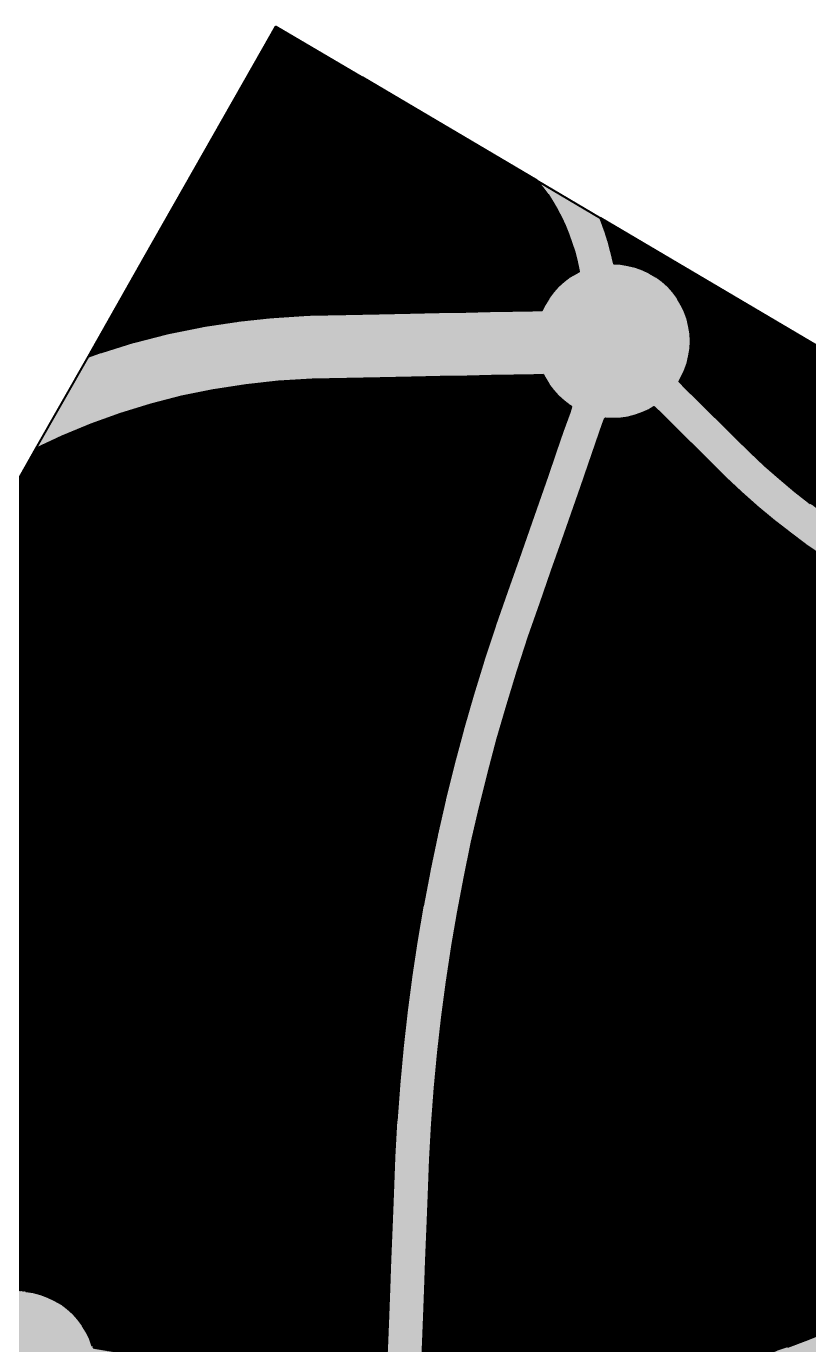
# Model space of a CAD drawing. Header units: metres. Extents: x 729358 to 733474, y 1423022 to 1426173.
# Drawn here: x 730736.3 to 730953.8, y 1425537.9 to 1425904.5 of the extents above; entities that cross this region are included whole.
import ezdxf

# ---------------------------------------------------------------- set-up
doc = ezdxf.new("R2010")
doc.units = ezdxf.units.M
for name, color, linetype in [('BOUNDARY', 7, 'Continuous'), ('GREEN_AREA', 7, 'Continuous'), ('PARCEL_BORDER', 7, 'Continuous'), ('PARCEL_L', 7, 'Continuous'), ('PARCEL_M', 7, 'Continuous'), ('PARCEL_S', 7, 'Continuous'), ('ROADS_LOCAL', 7, 'Continuous')]:
    doc.layers.add(name, color=color, linetype=linetype)

msp = doc.modelspace()

# ---------------------------------------------------------------- hatches: boundary and pattern name
at = {"layer": 'BOUNDARY', "true_color": 0xdcdcdc}
h = msp.add_hatch(dxfattribs=at)
h.set_pattern_fill('SOLID')
h.paths.add_polyline_path([(731147.16, 1424721.86), (731256.16, 1424608.75), (731244.45, 1424320.13), (731216.28, 1423762.84), (731085.59, 1423834.2), (731085.45, 1423834.27), (731029.37, 1423862.74), (731029.22, 1423862.81), (730813.25, 1423963.61), (730747.11, 1423994.49), (730747.07, 1423994.51), (730733.5, 1424000.7), (730660.17, 1424039.15), (730617.42, 1424061.56), (730529.44, 1424109.24), (730310.18, 1424230.03), (730192.73, 1424303.57), (730172.54, 1424316.68), (730172.45, 1424316.74), (729875.07, 1424500.8), (729806.43, 1424543.45), (729687.49, 1424617.38), (729569.32, 1424690.82), (729612.42, 1424741.31), (729675.47, 1424785.2), (729675.56, 1424785.27), (729762.88, 1424849.07), (729816.98, 1424888.6), (729996.73, 1425019.9), (730119.82, 1425084.44), (730120.07, 1425084.58), (730266.65, 1425172.21), (730267.07, 1425172.49), (730267.45, 1425172.81), (730267.81, 1425173.17), (730268.12, 1425173.56), (730268.4, 1425173.98), (730268.63, 1425174.42), (730359.38, 1425372.62), (730359.55, 1425373.05), (730359.68, 1425373.49), (730359.77, 1425373.93), (730395.3, 1425601.1), (730395.35, 1425601.52), (730395.36, 1425601.94), (730395.34, 1425602.37), (730390.26, 1425652.75), (730458.22, 1425806.03), (730647.82, 1425710.72), (730656.83, 1425706.19), (730670.25, 1425699.44), (730680.5, 1425694.29), (730680.96, 1425694.09), (730681.44, 1425693.93), (730681.93, 1425693.82), (730682.43, 1425693.77), (730682.94, 1425693.76), (730683.44, 1425693.81), (730683.94, 1425693.9), (730684.42, 1425694.05), (730684.89, 1425694.24), (730685.33, 1425694.48), (730685.75, 1425694.77), (730686.14, 1425695.09), (730686.49, 1425695.45), (730686.81, 1425695.85), (730687.08, 1425696.27), (730728.18, 1425768.01), (730728.19, 1425768.02), (730769.13, 1425840.14), (730805.64, 1425904.46), (731213.98, 1425663.18), (731130.61, 1425526.56), (731130.37, 1425526.13), (731130.18, 1425525.67), (731130.04, 1425525.2), (731129.94, 1425524.72), (731129.89, 1425524.23), (731129.88, 1425523.74), (731129.93, 1425523.25), (731130.02, 1425522.76), (731130.16, 1425522.29), (731130.35, 1425521.83), (731130.58, 1425521.4), (731130.85, 1425520.99), (731131.17, 1425520.61), (731131.51, 1425520.26), (731131.9, 1425519.94), (731132.31, 1425519.67), (731180.61, 1425490.69), (731133.33, 1425350.71), (731133.22, 1425350.34), (731133.14, 1425349.98), (731105.49, 1425193.29), (731092.66, 1425120.94), (731092.59, 1425120.23), (731084.29, 1424870.04), (731084.29, 1424869.91), (731083.66, 1424789.99), (731083.68, 1424789.51), (731083.74, 1424789.03), (731083.86, 1424788.56), (731084.01, 1424788.11), (731084.21, 1424787.67), (731084.46, 1424787.25), (731084.74, 1424786.85), (731085.05, 1424786.49), (731147.16, 1424721.86), (731147.16, 1424721.86)])
at = {"layer": 'GREEN_AREA', "true_color": 0x96c896}
h = msp.add_hatch(dxfattribs=at)
h.set_pattern_fill('SOLID')
h.paths.add_polyline_path([(730814.78, 1425824.23), (730805.07, 1425823.62), (730804.67, 1425823.58), (730795.13, 1425822.55), (730794.72, 1425822.5), (730785.36, 1425821.05), (730784.94, 1425820.97), (730775.75, 1425819.1), (730775.33, 1425819.01), (730766.32, 1425816.72), (730765.89, 1425816.6), (730757.05, 1425813.9), (730756.64, 1425813.76), (730753.52, 1425812.63), (730769.13, 1425840.14), (730802.1, 1425898.21), (730806.97, 1425896.8), (730812.54, 1425895.2), (730817.73, 1425893.69), (730822.56, 1425892.3), (730827.01, 1425891.02), (730829.73, 1425890.23), (730878.19, 1425861.6), (730878.28, 1425861.49), (730879.8, 1425859.56), (730881.22, 1425857.57), (730882.55, 1425855.52), (730883.78, 1425853.4), (730884.92, 1425851.23), (730885.97, 1425848.99), (730886.92, 1425846.68), (730887.79, 1425844.3), (730888.55, 1425841.86), (730889.23, 1425839.35), (730889.83, 1425836.67), (730889.92, 1425836.29), (730889.22, 1425835.96), (730887.4, 1425834.87), (730885.7, 1425833.61), (730884.13, 1425832.18), (730882.7, 1425830.61), (730881.44, 1425828.91), (730880.35, 1425827.09), (730879.61, 1425825.52), (730876.97, 1425825.47), (730871.41, 1425825.36), (730865.23, 1425825.24), (730858.43, 1425825.1), (730851.02, 1425824.95), (730842.98, 1425824.8), (730834.33, 1425824.63), (730825.06, 1425824.44), (730815.17, 1425824.25), (730814.78, 1425824.23)])
h = msp.add_hatch(dxfattribs=at)
h.set_pattern_fill('SOLID')
h.paths.add_polyline_path([(730919.35, 1425825.18), (730918.45, 1425827.09), (730917.36, 1425828.91), (730916.1, 1425830.61), (730914.67, 1425832.18), (730913.1, 1425833.61), (730911.4, 1425834.87), (730909.58, 1425835.96), (730907.67, 1425836.86), (730905.67, 1425837.58), (730903.61, 1425838.09), (730901.52, 1425838.41), (730899.67, 1425838.5), (730899.59, 1425838.86), (730898.96, 1425841.64), (730898.91, 1425841.84), (730898.18, 1425844.56), (730898.12, 1425844.76), (730897.29, 1425847.41), (730897.22, 1425847.61), (730896.29, 1425850.19), (730896.21, 1425850.4), (730895.91, 1425851.13), (731058.81, 1425754.86), (731057.67, 1425751.91), (731055.52, 1425746.35), (731053.6, 1425741.4), (731051.93, 1425737.07), (731050.5, 1425733.37), (731049.6, 1425731.06), (731049.08, 1425730.94), (731048.24, 1425730.65), (731047.44, 1425730.28), (731046.68, 1425729.84), (731046.14, 1425729.45), (731046.08, 1425729.47), (731043.7, 1425730.29), (731040.99, 1425731.23), (731037.93, 1425732.29), (731034.54, 1425733.46), (731030.81, 1425734.75), (731026.74, 1425736.15), (731022.33, 1425737.67), (731017.58, 1425739.31), (731012.49, 1425741.07), (731007.13, 1425742.92), (731001.91, 1425744.89), (730996.78, 1425746.98), (730991.73, 1425749.2), (730986.76, 1425751.56), (730981.88, 1425754.05), (730977.08, 1425756.66), (730972.37, 1425759.41), (730967.73, 1425762.3), (730963.18, 1425765.31), (730958.71, 1425768.46), (730954.32, 1425771.73), (730950.01, 1425775.15), (730945.78, 1425778.69), (730941.63, 1425782.37), (730937.57, 1425786.18), (730933.53, 1425790.17), (730929.71, 1425793.96), (730926.13, 1425797.49), (730922.82, 1425800.77), (730919.76, 1425803.8), (730917.83, 1425805.7), (730918.45, 1425806.73), (730919.35, 1425808.64), (730920.07, 1425810.64), (730920.58, 1425812.7), (730920.9, 1425814.79), (730921, 1425816.91), (730920.9, 1425819.03), (730920.58, 1425821.12), (730920.07, 1425823.18), (730919.35, 1425825.18)])
h = msp.add_hatch(dxfattribs=at)
h.set_pattern_fill('SOLID')
h.paths.add_polyline_path([(730749.29, 1425546.49), (730747.72, 1425547.92), (730746.02, 1425549.18), (730744.2, 1425550.27), (730742.29, 1425551.18), (730740.29, 1425551.89), (730738.23, 1425552.41), (730736.14, 1425552.72), (730734.02, 1425552.82), (730731.9, 1425552.72), (730729.81, 1425552.41), (730727.82, 1425551.91), (730727.44, 1425552.56), (730725.26, 1425556.33), (730722.88, 1425560.44), (730720.3, 1425564.89), (730717.52, 1425569.68), (730714.55, 1425574.82), (730711.38, 1425580.3), (730711.37, 1425580.31), (730708.17, 1425585.78), (730708.17, 1425585.8), (730704.96, 1425591.25), (730704.95, 1425591.27), (730701.72, 1425596.71), (730701.71, 1425596.73), (730698.46, 1425602.16), (730698.45, 1425602.18), (730695.18, 1425607.6), (730695.17, 1425607.61), (730691.89, 1425613.02), (730691.88, 1425613.04), (730688.57, 1425618.43), (730688.56, 1425618.45), (730685.24, 1425623.83), (730685.23, 1425623.85), (730681.89, 1425629.22), (730681.88, 1425629.24), (730678.52, 1425634.6), (730678.51, 1425634.61), (730675.13, 1425639.97), (730675.12, 1425639.98), (730671.72, 1425645.32), (730671.71, 1425645.33), (730668.29, 1425650.66), (730668.28, 1425650.68), (730664.84, 1425655.99), (730664.83, 1425656.01), (730661.38, 1425661.31), (730661.37, 1425661.33), (730657.89, 1425666.62), (730654.63, 1425671.58), (730651.59, 1425676.21), (730648.77, 1425680.51), (730646.16, 1425684.48), (730643.77, 1425688.12), (730641.6, 1425691.43), (730639.64, 1425694.41), (730637.91, 1425697.05), (730636.39, 1425699.37), (730636.33, 1425699.46), (730636.58, 1425699.69), (730638.35, 1425701.42), (730640.57, 1425703.57), (730643.23, 1425706.15), (730646.33, 1425709.17), (730647.89, 1425710.68), (730656.83, 1425706.19), (730670.25, 1425699.44), (730680.5, 1425694.29), (730680.96, 1425694.09), (730681.44, 1425693.93), (730681.93, 1425693.82), (730682.43, 1425693.77), (730682.94, 1425693.76), (730683.44, 1425693.81), (730683.94, 1425693.9), (730684.42, 1425694.05), (730684.89, 1425694.24), (730685.33, 1425694.48), (730685.75, 1425694.77), (730686.14, 1425695.09), (730686.49, 1425695.45), (730686.81, 1425695.85), (730687.08, 1425696.27), (730728.18, 1425768.01), (730728.19, 1425768.02), (730738.93, 1425786.95), (730746.2, 1425790.41), (730754.28, 1425793.78), (730762.53, 1425796.75), (730770.95, 1425799.33), (730779.55, 1425801.51), (730788.32, 1425803.29), (730797.27, 1425804.68), (730806.41, 1425805.67), (730815.72, 1425806.25), (730825.42, 1425806.45), (730834.69, 1425806.63), (730843.34, 1425806.8), (730851.37, 1425806.96), (730858.79, 1425807.11), (730865.59, 1425807.24), (730871.77, 1425807.36), (730877.33, 1425807.47), (730879.97, 1425807.52), (730880.35, 1425806.73), (730881.44, 1425804.91), (730882.7, 1425803.21), (730884.13, 1425801.64), (730885.7, 1425800.21), (730887.4, 1425798.95), (730887.77, 1425798.73), (730887.24, 1425797.2), (730885.38, 1425791.86), (730883.31, 1425785.92), (730881.03, 1425779.4), (730878.55, 1425772.28), (730875.87, 1425764.57), (730872.97, 1425756.26), (730869.87, 1425747.36), (730866.56, 1425737.87), (730866.53, 1425737.78), (730863.41, 1425728.26), (730863.38, 1425728.17), (730860.44, 1425718.61), (730860.41, 1425718.52), (730857.65, 1425708.92), (730857.63, 1425708.83), (730855.05, 1425699.2), (730855.03, 1425699.11), (730852.63, 1425689.45), (730852.61, 1425689.36), (730850.39, 1425679.66), (730850.37, 1425679.57), (730848.34, 1425669.83), (730848.32, 1425669.74), (730846.48, 1425659.97), (730846.46, 1425659.88), (730844.79, 1425650.08), (730844.78, 1425649.99), (730843.29, 1425640.15), (730843.28, 1425640.06), (730841.98, 1425630.18), (730841.97, 1425630.09), (730840.85, 1425620.19), (730840.84, 1425620.09), (730839.9, 1425610.15), (730839.89, 1425610.06), (730839.14, 1425600.09), (730839.13, 1425599.99), (730838.56, 1425589.98), (730838.56, 1425589.89), (730838.17, 1425579.85), (730837.8, 1425570.43), (730837.46, 1425561.64), (730837.14, 1425553.48), (730836.85, 1425545.95), (730836.58, 1425539.04), (730836.34, 1425532.76), (730836.12, 1425527.11), (730836.05, 1425525.51), (730836.02, 1425525.5), (730833.96, 1425524.99), (730831.97, 1425524.28), (730830.05, 1425523.37), (730828.23, 1425522.28), (730826.53, 1425521.02), (730824.96, 1425519.59), (730824.57, 1425519.17), (730821.8, 1425520.11), (730818.75, 1425521.15), (730815.5, 1425522.26), (730815.42, 1425522.29), (730812.16, 1425523.36), (730812.07, 1425523.39), (730808.8, 1425524.43), (730808.72, 1425524.46), (730805.44, 1425525.47), (730805.35, 1425525.49), (730802.07, 1425526.47), (730801.98, 1425526.49), (730798.69, 1425527.44), (730798.6, 1425527.46), (730795.3, 1425528.37), (730795.21, 1425528.39), (730791.9, 1425529.27), (730791.81, 1425529.29), (730788.49, 1425530.13), (730788.4, 1425530.15), (730785.08, 1425530.96), (730784.99, 1425530.98), (730781.65, 1425531.75), (730781.56, 1425531.77), (730778.22, 1425532.51), (730778.13, 1425532.53), (730774.78, 1425533.24), (730774.69, 1425533.26), (730771.33, 1425533.93), (730771.24, 1425533.95), (730767.87, 1425534.59), (730767.78, 1425534.6), (730764.4, 1425535.21), (730764.31, 1425535.23), (730760.92, 1425535.8), (730757.75, 1425536.34), (730754.86, 1425536.82), (730754.69, 1425537.49), (730753.98, 1425539.49), (730753.07, 1425541.4), (730751.98, 1425543.22), (730750.72, 1425544.92), (730749.29, 1425546.49)])
h.paths.add_polyline_path([(730721.43, 1425579.34), (730758.99, 1425579.34), (730758.99, 1425675.27), (730721.43, 1425675.27), (730721.43, 1425579.34)])
h.paths.add_polyline_path([(730763.69, 1425779.2), (730763.69, 1425686.26), (730804.83, 1425686.26), (730804.83, 1425779.2), (730763.69, 1425779.2)])
h.paths.add_polyline_path([(730801.38, 1425552.88), (730801.38, 1425605.1), (730771.62, 1425605.1), (730771.62, 1425552.88), (730801.38, 1425552.88)])
h.paths.add_polyline_path([(730794.27, 1425624.31), (730818.3, 1425624.31), (730818.3, 1425681.13), (730794.27, 1425681.13), (730794.27, 1425624.31)])
h.paths.add_polyline_path([(730814.07, 1425763.73), (730814.07, 1425704.43), (730839.03, 1425704.43), (730839.03, 1425763.73), (730814.07, 1425763.73)])
h = msp.add_hatch(dxfattribs=at)
h.set_pattern_fill('SOLID')
h.paths.add_polyline_path([(730903.61, 1425795.72), (730905.67, 1425796.24), (730907.67, 1425796.95), (730909.58, 1425797.86), (730910.8, 1425798.59), (730912.72, 1425796.69), (730915.78, 1425793.66), (730919.1, 1425790.38), (730922.67, 1425786.85), (730926.5, 1425783.06), (730930.58, 1425779.02), (730930.68, 1425778.93), (730934.85, 1425775.02), (730934.95, 1425774.93), (730939.2, 1425771.16), (730939.3, 1425771.07), (730943.64, 1425767.44), (730943.75, 1425767.35), (730948.17, 1425763.85), (730948.28, 1425763.76), (730952.78, 1425760.4), (730952.89, 1425760.32), (730957.48, 1425757.09), (730957.6, 1425757.01), (730962.27, 1425753.92), (730962.39, 1425753.84), (730967.15, 1425750.88), (730967.27, 1425750.81), (730972.11, 1425747.99), (730972.23, 1425747.92), (730977.15, 1425745.23), (730977.28, 1425745.17), (730982.29, 1425742.62), (730982.41, 1425742.55), (730987.51, 1425740.14), (730987.63, 1425740.08), (730992.81, 1425737.8), (730992.94, 1425737.75), (730998.2, 1425735.6), (730998.32, 1425735.55), (731003.67, 1425733.54), (731003.8, 1425733.49), (731009.23, 1425731.62), (731014.31, 1425729.86), (731019.06, 1425728.22), (731023.47, 1425726.7), (731027.55, 1425725.29), (731031.28, 1425724), (731034.67, 1425722.83), (731037.72, 1425721.78), (731040.44, 1425720.84), (731042.28, 1425720.21), (731042.1, 1425718.66), (731041.9, 1425716.81), (731041.65, 1425714.65), (731041.37, 1425712.18), (731041.06, 1425709.4), (731040.71, 1425706.31), (731040.33, 1425702.91), (731039.91, 1425699.21), (731039.46, 1425695.19), (731038.97, 1425690.87), (731038.45, 1425686.24), (731037.9, 1425681.33), (731037.32, 1425676.45), (731036.7, 1425671.58), (731036.05, 1425666.72), (731035.37, 1425661.86), (731034.66, 1425657.01), (731033.91, 1425652.16), (731033.14, 1425647.32), (731032.32, 1425642.48), (731031.48, 1425637.65), (731030.6, 1425632.83), (731029.69, 1425628.01), (731028.75, 1425623.19), (731027.77, 1425618.38), (731026.77, 1425613.58), (731025.73, 1425608.78), (731024.65, 1425603.96), (731023.63, 1425599.41), (731022.68, 1425595.16), (731021.79, 1425591.22), (731020.98, 1425587.58), (731020.78, 1425586.72), (731019.01, 1425586.27), (731017.01, 1425585.56), (731015.1, 1425584.65), (731013.28, 1425583.56), (731011.58, 1425582.3), (731010.01, 1425580.88), (731008.58, 1425579.3), (731007.32, 1425577.6), (731006.23, 1425575.78), (731005.32, 1425573.87), (731004.61, 1425571.87), (731004.09, 1425569.82), (731003.78, 1425567.72), (731003.68, 1425565.6), (731003.78, 1425563.48), (731004.08, 1425561.47), (731004.04, 1425561.45), (731000.2, 1425559.71), (730996.02, 1425557.81), (730991.49, 1425555.76), (730986.6, 1425553.54), (730981.37, 1425551.17), (730975.83, 1425548.65), (730970.28, 1425546.22), (730964.71, 1425543.87), (730959.12, 1425541.6), (730953.5, 1425539.4), (730947.86, 1425537.27), (730942.19, 1425535.23), (730936.49, 1425533.26), (730930.77, 1425531.36), (730925.03, 1425529.55), (730919.26, 1425527.8), (730913.47, 1425526.14), (730907.64, 1425524.55), (730901.8, 1425523.04), (730895.93, 1425521.6), (730890.03, 1425520.24), (730884.08, 1425518.95), (730878.46, 1425517.73), (730873.22, 1425516.59), (730868.36, 1425515.54), (730863.87, 1425514.56), (730859.75, 1425513.67), (730859.68, 1425513.66), (730859.28, 1425514.5), (730858.19, 1425516.32), (730856.93, 1425518.02), (730855.51, 1425519.59), (730853.94, 1425521.02), (730852.23, 1425522.28), (730850.42, 1425523.37), (730848.5, 1425524.28), (730846.5, 1425524.99), (730846.05, 1425525.1), (730846.11, 1425526.73), (730846.33, 1425532.38), (730846.57, 1425538.65), (730846.84, 1425545.56), (730847.13, 1425553.09), (730847.45, 1425561.25), (730847.79, 1425570.04), (730848.16, 1425579.46), (730848.55, 1425589.46), (730849.11, 1425599.38), (730849.86, 1425609.26), (730850.79, 1425619.11), (730851.9, 1425628.92), (730853.19, 1425638.7), (730854.66, 1425648.45), (730856.31, 1425658.16), (730858.14, 1425667.84), (730860.15, 1425677.48), (730862.35, 1425687.09), (730864.72, 1425696.66), (730867.27, 1425706.2), (730870.01, 1425715.71), (730872.93, 1425725.18), (730876.02, 1425734.62), (730879.31, 1425744.07), (730882.41, 1425752.97), (730885.31, 1425761.28), (730888, 1425768.99), (730890.48, 1425776.11), (730892.75, 1425782.63), (730894.82, 1425788.57), (730896.68, 1425793.91), (730897.21, 1425795.42), (730897.28, 1425795.41), (730899.4, 1425795.31), (730901.52, 1425795.41), (730903.61, 1425795.72)])
h.paths.add_polyline_path([(730949.66, 1425604.86), (730949.66, 1425740.52), (730897.49, 1425740.52), (730897.49, 1425604.86), (730949.66, 1425604.86)])
h.paths.add_polyline_path([(730867.18, 1425553), (730891.12, 1425553), (730891.12, 1425599.36), (730892.29, 1425599.36), (730892.29, 1425642.75), (730888.24, 1425642.75), (730888.24, 1425697.99), (730867.18, 1425697.99), (730867.18, 1425642.75), (730867.18, 1425599.36), (730867.18, 1425553)])
h.paths.add_polyline_path([(730891.89, 1425543.47), (730912.48, 1425543.47), (730912.48, 1425592.78), (730891.89, 1425592.78), (730891.89, 1425543.47)])
h.paths.add_polyline_path([(730917.54, 1425586.96), (730917.54, 1425550.48), (730946.74, 1425550.48), (730946.74, 1425586.96), (730917.54, 1425586.96)])
h.paths.add_polyline_path([(730998.29, 1425626.17), (730972.74, 1425626.17), (730972.74, 1425580.47), (730998.29, 1425580.47), (730998.29, 1425626.17)])
h.paths.add_polyline_path([(730997.15, 1425667.58), (730997.15, 1425709.53), (730972.74, 1425709.53), (730972.74, 1425667.58), (730997.15, 1425667.58)])
at = {"layer": 'PARCEL_L', "true_color": 0xffffc8}
h = msp.add_hatch(dxfattribs=at)
h.set_pattern_fill('SOLID')
h.paths.add_polyline_path([(730949.66, 1425604.86), (730949.66, 1425740.52), (730897.49, 1425740.52), (730897.49, 1425604.86), (730949.66, 1425604.86)])
at = {"layer": 'PARCEL_M', "true_color": 0xc8dcff}
h = msp.add_hatch(dxfattribs=at)
h.set_pattern_fill('SOLID')
h.paths.add_polyline_path([(730804.83, 1425686.26), (730804.83, 1425779.2), (730763.69, 1425779.2), (730763.69, 1425686.26), (730804.83, 1425686.26)])
h = msp.add_hatch(dxfattribs=at)
h.set_pattern_fill('SOLID')
h.paths.add_polyline_path([(730758.99, 1425579.34), (730758.99, 1425675.27), (730721.43, 1425675.27), (730721.43, 1425579.34), (730758.99, 1425579.34)])
at = {"layer": 'PARCEL_S', "true_color": 0xffc8c8}
h = msp.add_hatch(dxfattribs=at)
h.set_pattern_fill('SOLID')
h.paths.add_polyline_path([(730839.03, 1425704.43), (730839.03, 1425763.73), (730814.07, 1425763.73), (730814.07, 1425704.43), (730839.03, 1425704.43)])
h = msp.add_hatch(dxfattribs=at)
h.set_pattern_fill('SOLID')
h.paths.add_polyline_path([(730888.24, 1425642.75), (730888.24, 1425697.99), (730867.18, 1425697.99), (730867.18, 1425642.75), (730888.24, 1425642.75)])
h = msp.add_hatch(dxfattribs=at)
h.set_pattern_fill('SOLID')
h.paths.add_polyline_path([(730818.3, 1425624.31), (730818.3, 1425681.13), (730794.27, 1425681.13), (730794.27, 1425624.31), (730818.3, 1425624.31)])
h = msp.add_hatch(dxfattribs=at)
h.set_pattern_fill('SOLID')
h.paths.add_polyline_path([(730892.29, 1425599.36), (730892.29, 1425642.75), (730867.18, 1425642.75), (730867.18, 1425599.36), (730892.29, 1425599.36)])
h = msp.add_hatch(dxfattribs=at)
h.set_pattern_fill('SOLID')
h.paths.add_polyline_path([(730801.38, 1425552.88), (730801.38, 1425605.1), (730771.62, 1425605.1), (730771.62, 1425552.88), (730801.38, 1425552.88)])
h = msp.add_hatch(dxfattribs=at)
h.set_pattern_fill('SOLID')
h.paths.add_polyline_path([(730891.12, 1425553), (730891.12, 1425599.36), (730867.18, 1425599.36), (730867.18, 1425553), (730891.12, 1425553)])
h = msp.add_hatch(dxfattribs=at)
h.set_pattern_fill('SOLID')
h.paths.add_polyline_path([(730912.48, 1425543.47), (730912.48, 1425592.78), (730891.89, 1425592.78), (730891.89, 1425543.47), (730912.48, 1425543.47)])
h = msp.add_hatch(dxfattribs=at)
h.set_pattern_fill('SOLID')
h.paths.add_polyline_path([(730946.74, 1425550.48), (730946.74, 1425586.96), (730917.54, 1425586.96), (730917.54, 1425550.48), (730946.74, 1425550.48)])
at = {"layer": 'ROADS_LOCAL', "true_color": 0x999999}
h = msp.add_hatch(dxfattribs=at)
h.set_pattern_fill('SOLID')
h.paths.add_polyline_path([(730827.01, 1425891.02), (730822.56, 1425892.3), (730817.73, 1425893.69), (730812.54, 1425895.2), (730806.97, 1425896.8), (730802.1, 1425898.21), (730805.64, 1425904.46), (730829.73, 1425890.23), (730827.01, 1425891.02)])

# ---------------------------------------------------------------- linework, layer by layer
at = {"layer": 'PARCEL_BORDER', "lineweight": 40, "true_color": 0x323232}
msp.add_lwpolyline([(730827.01, 1425891.02), (730822.56, 1425892.3), (730817.73, 1425893.69), (730812.54, 1425895.2), (730806.97, 1425896.8), (730802.1, 1425898.21), (730805.64, 1425904.46), (730829.73, 1425890.23), (730827.01, 1425891.02)], close=True, dxfattribs=at)
at = {"layer": 'PARCEL_BORDER', "lineweight": 50, "true_color": 0x326432}
msp.add_lwpolyline([(730814.78, 1425824.23), (730805.07, 1425823.62), (730804.67, 1425823.58), (730795.13, 1425822.55), (730794.72, 1425822.5), (730785.36, 1425821.05), (730784.94, 1425820.97), (730775.75, 1425819.1), (730775.33, 1425819.01), (730766.32, 1425816.72), (730765.89, 1425816.6), (730757.05, 1425813.9), (730756.64, 1425813.76), (730753.52, 1425812.63), (730769.13, 1425840.14), (730802.1, 1425898.21), (730806.97, 1425896.8), (730812.54, 1425895.2), (730817.73, 1425893.69), (730822.56, 1425892.3), (730827.01, 1425891.02), (730829.73, 1425890.23), (730878.19, 1425861.6), (730878.28, 1425861.49), (730879.8, 1425859.56), (730881.22, 1425857.57), (730882.55, 1425855.52), (730883.78, 1425853.4), (730884.92, 1425851.23), (730885.97, 1425848.99), (730886.92, 1425846.68), (730887.79, 1425844.3), (730888.55, 1425841.86), (730889.23, 1425839.35), (730889.83, 1425836.67), (730889.92, 1425836.29), (730889.22, 1425835.96), (730887.4, 1425834.87), (730885.7, 1425833.61), (730884.13, 1425832.18), (730882.7, 1425830.61), (730881.44, 1425828.91), (730880.35, 1425827.09), (730879.61, 1425825.52), (730876.97, 1425825.47), (730871.41, 1425825.36), (730865.23, 1425825.24), (730858.43, 1425825.1), (730851.02, 1425824.95), (730842.98, 1425824.8), (730834.33, 1425824.63), (730825.06, 1425824.44), (730815.17, 1425824.25), (730814.78, 1425824.23)], close=True, dxfattribs=at)
at = {"layer": 'PARCEL_BORDER', "lineweight": 40, "true_color": 0x323232}
for points in [[(730836.34, 1425532.76), (730836.58, 1425539.04), (730836.85, 1425545.95), (730837.14, 1425553.48), (730837.46, 1425561.64), (730837.8, 1425570.43), (730838.17, 1425579.85), (730838.56, 1425589.89), (730838.56, 1425589.98), (730839.13, 1425599.99), (730839.14, 1425600.09), (730839.89, 1425610.06), (730839.9, 1425610.15), (730840.84, 1425620.09), (730840.85, 1425620.19), (730841.97, 1425630.09), (730841.98, 1425630.18), (730843.28, 1425640.06), (730843.29, 1425640.15), (730844.78, 1425649.99), (730844.79, 1425650.08), (730846.46, 1425659.88), (730846.48, 1425659.97), (730848.32, 1425669.74), (730848.34, 1425669.83), (730850.37, 1425679.57), (730850.39, 1425679.66), (730852.61, 1425689.36), (730852.63, 1425689.45), (730855.03, 1425699.11), (730855.05, 1425699.2), (730857.63, 1425708.83), (730857.65, 1425708.92), (730860.41, 1425718.52), (730860.44, 1425718.61), (730863.38, 1425728.17), (730863.41, 1425728.26), (730866.53, 1425737.78), (730866.56, 1425737.87), (730869.87, 1425747.36), (730872.97, 1425756.26), (730875.87, 1425764.57), (730878.55, 1425772.28), (730881.03, 1425779.4), (730883.31, 1425785.92), (730885.38, 1425791.86), (730887.24, 1425797.2), (730887.77, 1425798.73), (730887.4, 1425798.95), (730885.7, 1425800.21), (730884.13, 1425801.64), (730882.7, 1425803.21), (730881.44, 1425804.91), (730880.35, 1425806.73), (730879.97, 1425807.52), (730877.33, 1425807.47), (730871.77, 1425807.36), (730865.59, 1425807.24), (730858.79, 1425807.11), (730851.37, 1425806.96), (730843.34, 1425806.8), (730834.69, 1425806.63), (730825.42, 1425806.45), (730815.72, 1425806.25), (730806.41, 1425805.67), (730797.27, 1425804.68), (730788.32, 1425803.29), (730779.55, 1425801.51), (730770.95, 1425799.33), (730762.53, 1425796.75), (730754.28, 1425793.78), (730746.2, 1425790.41), (730738.93, 1425786.95), (730753.52, 1425812.63), (730756.64, 1425813.76), (730757.05, 1425813.9), (730765.89, 1425816.6), (730766.32, 1425816.72), (730775.33, 1425819.01), (730775.75, 1425819.1), (730784.94, 1425820.97), (730785.36, 1425821.05), (730794.72, 1425822.5), (730795.13, 1425822.55), (730804.67, 1425823.58), (730805.07, 1425823.62), (730814.78, 1425824.23), (730815.17, 1425824.25), (730825.06, 1425824.44), (730834.33, 1425824.63), (730842.98, 1425824.8), (730851.02, 1425824.95), (730858.43, 1425825.1), (730865.23, 1425825.24), (730871.41, 1425825.36), (730876.97, 1425825.47), (730879.61, 1425825.52), (730880.35, 1425827.09), (730881.44, 1425828.91), (730882.7, 1425830.61), (730884.13, 1425832.18), (730885.7, 1425833.61), (730887.4, 1425834.87), (730889.22, 1425835.96), (730889.92, 1425836.29), (730889.83, 1425836.67), (730889.23, 1425839.35), (730888.55, 1425841.86), (730887.79, 1425844.3), (730886.92, 1425846.68), (730885.97, 1425848.99), (730884.92, 1425851.23), (730883.78, 1425853.4), (730882.55, 1425855.52), (730881.22, 1425857.57), (730879.8, 1425859.56), (730878.28, 1425861.49), (730878.19, 1425861.6), (730895.91, 1425851.13), (730896.21, 1425850.4), (730896.29, 1425850.19), (730897.22, 1425847.61), (730897.29, 1425847.41), (730898.12, 1425844.76), (730898.18, 1425844.56), (730898.91, 1425841.84), (730898.96, 1425841.64), (730899.59, 1425838.86), (730899.67, 1425838.5), (730901.52, 1425838.41), (730903.61, 1425838.09), (730905.67, 1425837.58), (730907.67, 1425836.86), (730909.58, 1425835.96), (730911.4, 1425834.87), (730913.1, 1425833.61), (730914.67, 1425832.18), (730916.1, 1425830.61), (730917.36, 1425828.91), (730918.45, 1425827.09), (730919.35, 1425825.18), (730920.07, 1425823.18), (730920.58, 1425821.12), (730920.9, 1425819.03), (730921, 1425816.91), (730920.9, 1425814.79), (730920.58, 1425812.7), (730920.07, 1425810.64), (730919.35, 1425808.64), (730918.45, 1425806.73), (730917.83, 1425805.7), (730919.76, 1425803.8), (730922.82, 1425800.77), (730926.13, 1425797.49), (730929.71, 1425793.96), (730933.53, 1425790.17), (730937.57, 1425786.18), (730941.63, 1425782.37), (730945.78, 1425778.69), (730950.01, 1425775.15), (730954.32, 1425771.73)], [(730736.14, 1425552.72), (730738.23, 1425552.41), (730740.29, 1425551.89), (730742.29, 1425551.18), (730744.2, 1425550.27), (730746.02, 1425549.18), (730747.72, 1425547.92), (730749.29, 1425546.49), (730750.72, 1425544.92), (730751.98, 1425543.22), (730753.07, 1425541.4), (730753.98, 1425539.49), (730754.69, 1425537.49)]]:
    msp.add_lwpolyline(points, dxfattribs=at)
at = {"layer": 'PARCEL_BORDER', "lineweight": 50, "true_color": 0x326432}
for points in [[(730954.32, 1425771.73), (730950.01, 1425775.15), (730945.78, 1425778.69), (730941.63, 1425782.37), (730937.57, 1425786.18), (730933.53, 1425790.17), (730929.71, 1425793.96), (730926.13, 1425797.49), (730922.82, 1425800.77), (730919.76, 1425803.8), (730917.83, 1425805.7), (730918.45, 1425806.73), (730919.35, 1425808.64), (730920.07, 1425810.64), (730920.58, 1425812.7), (730920.9, 1425814.79), (730921, 1425816.91), (730920.9, 1425819.03), (730920.58, 1425821.12), (730920.07, 1425823.18), (730919.35, 1425825.18), (730919.35, 1425825.18), (730918.45, 1425827.09), (730917.36, 1425828.91), (730916.1, 1425830.61), (730914.67, 1425832.18), (730913.1, 1425833.61), (730911.4, 1425834.87), (730909.58, 1425835.96), (730907.67, 1425836.86), (730905.67, 1425837.58), (730903.61, 1425838.09), (730901.52, 1425838.41), (730899.67, 1425838.5), (730899.59, 1425838.86), (730898.96, 1425841.64), (730898.91, 1425841.84), (730898.18, 1425844.56), (730898.12, 1425844.76), (730897.29, 1425847.41), (730897.22, 1425847.61), (730896.29, 1425850.19), (730896.21, 1425850.4), (730895.91, 1425851.13), (731058.81, 1425754.86)], [(730728.19, 1425768.02), (730738.93, 1425786.95), (730746.2, 1425790.41), (730754.28, 1425793.78), (730762.53, 1425796.75), (730770.95, 1425799.33), (730779.55, 1425801.51), (730788.32, 1425803.29), (730797.27, 1425804.68), (730806.41, 1425805.67), (730815.72, 1425806.25), (730825.42, 1425806.45), (730834.69, 1425806.63), (730843.34, 1425806.8), (730851.37, 1425806.96), (730858.79, 1425807.11), (730865.59, 1425807.24), (730871.77, 1425807.36), (730877.33, 1425807.47), (730879.97, 1425807.52), (730880.35, 1425806.73), (730881.44, 1425804.91), (730882.7, 1425803.21), (730884.13, 1425801.64), (730885.7, 1425800.21), (730887.4, 1425798.95), (730887.77, 1425798.73), (730887.24, 1425797.2), (730885.38, 1425791.86), (730883.31, 1425785.92), (730881.03, 1425779.4), (730878.55, 1425772.28), (730875.87, 1425764.57), (730872.97, 1425756.26), (730869.87, 1425747.36), (730866.56, 1425737.87), (730866.53, 1425737.78), (730863.41, 1425728.26), (730863.38, 1425728.17), (730860.44, 1425718.61), (730860.41, 1425718.52), (730857.65, 1425708.92), (730857.63, 1425708.83), (730855.05, 1425699.2), (730855.03, 1425699.11), (730852.63, 1425689.45), (730852.61, 1425689.36), (730850.39, 1425679.66), (730850.37, 1425679.57), (730848.34, 1425669.83), (730848.32, 1425669.74), (730846.48, 1425659.97), (730846.46, 1425659.88), (730844.79, 1425650.08), (730844.78, 1425649.99), (730843.29, 1425640.15), (730843.28, 1425640.06), (730841.98, 1425630.18), (730841.97, 1425630.09), (730840.85, 1425620.19), (730840.84, 1425620.09), (730839.9, 1425610.15), (730839.89, 1425610.06), (730839.14, 1425600.09), (730839.13, 1425599.99), (730838.56, 1425589.98), (730838.56, 1425589.89), (730838.17, 1425579.85), (730837.8, 1425570.43), (730837.46, 1425561.64), (730837.14, 1425553.48), (730836.85, 1425545.95), (730836.58, 1425539.04), (730836.34, 1425532.76)], [(730846.33, 1425532.38), (730846.57, 1425538.65), (730846.84, 1425545.56), (730847.13, 1425553.09), (730847.45, 1425561.25), (730847.79, 1425570.04), (730848.16, 1425579.46), (730848.55, 1425589.46), (730849.11, 1425599.38), (730849.86, 1425609.26), (730850.79, 1425619.11), (730851.9, 1425628.92), (730853.19, 1425638.7), (730854.66, 1425648.45), (730856.31, 1425658.16), (730858.14, 1425667.84), (730860.15, 1425677.48), (730862.35, 1425687.09), (730864.72, 1425696.66), (730867.27, 1425706.2), (730870.01, 1425715.71), (730872.93, 1425725.18), (730876.02, 1425734.62), (730879.31, 1425744.07), (730882.41, 1425752.97), (730885.31, 1425761.28), (730888, 1425768.99), (730890.48, 1425776.11), (730892.75, 1425782.63), (730894.82, 1425788.57), (730896.68, 1425793.91), (730897.21, 1425795.42), (730897.28, 1425795.41), (730899.4, 1425795.31), (730901.52, 1425795.41), (730903.61, 1425795.72), (730903.61, 1425795.72), (730905.67, 1425796.24), (730907.67, 1425796.95), (730909.58, 1425797.86), (730910.8, 1425798.59), (730912.72, 1425796.69), (730915.78, 1425793.66), (730919.1, 1425790.38), (730922.67, 1425786.85), (730926.5, 1425783.06), (730930.58, 1425779.02), (730930.68, 1425778.93), (730934.85, 1425775.02), (730934.95, 1425774.93), (730939.2, 1425771.16), (730939.3, 1425771.07), (730943.64, 1425767.44), (730943.75, 1425767.35), (730948.17, 1425763.85), (730948.28, 1425763.76), (730952.78, 1425760.4), (730952.89, 1425760.32), (730957.48, 1425757.09)], [(730754.69, 1425537.49), (730753.98, 1425539.49), (730753.07, 1425541.4), (730751.98, 1425543.22), (730750.72, 1425544.92), (730749.29, 1425546.49), (730749.29, 1425546.49), (730747.72, 1425547.92), (730746.02, 1425549.18), (730744.2, 1425550.27), (730742.29, 1425551.18), (730740.29, 1425551.89), (730738.23, 1425552.41), (730736.14, 1425552.72)], [(730959.12, 1425541.6), (730953.5, 1425539.4), (730947.86, 1425537.27)]]:
    msp.add_lwpolyline(points, dxfattribs=at)
at = {"layer": 'PARCEL_BORDER', "lineweight": 50, "true_color": 0x323232}
for points in [[(730804.83, 1425686.26), (730804.83, 1425779.2), (730763.69, 1425779.2), (730763.69, 1425686.26), (730804.83, 1425686.26)], [(730839.03, 1425704.43), (730839.03, 1425763.73), (730814.07, 1425763.73), (730814.07, 1425704.43), (730839.03, 1425704.43)], [(730949.66, 1425604.86), (730949.66, 1425740.52), (730897.49, 1425740.52), (730897.49, 1425604.86), (730949.66, 1425604.86)], [(730888.24, 1425642.75), (730888.24, 1425697.99), (730867.18, 1425697.99), (730867.18, 1425642.75), (730888.24, 1425642.75)], [(730818.3, 1425624.31), (730818.3, 1425681.13), (730794.27, 1425681.13), (730794.27, 1425624.31), (730818.3, 1425624.31)], [(730758.99, 1425579.34), (730758.99, 1425675.27), (730721.43, 1425675.27), (730721.43, 1425579.34), (730758.99, 1425579.34)], [(730892.29, 1425599.36), (730892.29, 1425642.75), (730867.18, 1425642.75), (730867.18, 1425599.36), (730892.29, 1425599.36)], [(730801.38, 1425552.88), (730801.38, 1425605.1), (730771.62, 1425605.1), (730771.62, 1425552.88), (730801.38, 1425552.88)], [(730891.12, 1425553), (730891.12, 1425599.36), (730867.18, 1425599.36), (730867.18, 1425553), (730891.12, 1425553)], [(730912.48, 1425543.47), (730912.48, 1425592.78), (730891.89, 1425592.78), (730891.89, 1425543.47), (730912.48, 1425543.47)], [(730946.74, 1425550.48), (730946.74, 1425586.96), (730917.54, 1425586.96), (730917.54, 1425550.48), (730946.74, 1425550.48)]]:
    msp.add_lwpolyline(points, close=True, dxfattribs=at)

doc.saveas('drawing.dxf')
